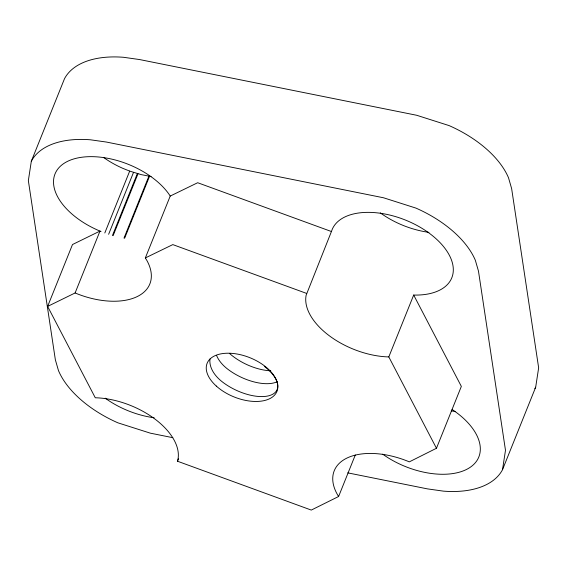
<?xml version="1.0" encoding="UTF-8"?>
<svg xmlns="http://www.w3.org/2000/svg" width="567" height="567" viewBox="0 0 567 567"><rect width="100%" height="100%" fill="white"/><g stroke="black" fill="none" stroke-linecap="round" stroke-linejoin="round"><path stroke-width="0.85" d="M347.741 472.857L427.405 488.874L443.465 491.142A91.386 51.363 21.9 0 0 502.511 469.696L535.68 387.19L538.65 367.82L511.64 188.62L508.528 177.825A91.386 51.363 21.9 0 0 449.128 125.605L416.688 115.271L139.595 59.556L123.535 57.288A91.386 51.363 21.9 0 0 64.489 78.735L31.32 161.234L28.35 180.611L55.36 359.811L58.472 370.598A91.386 51.363 21.9 0 0 117.872 422.819L150.312 433.153L172.822 437.681M502.511 469.696L505.488 450.318L478.477 271.125L475.359 260.331A91.386 51.363 21.9 0 0 415.965 208.11L383.526 197.777L106.433 142.055L90.373 139.787A91.386 51.363 21.9 0 0 31.32 161.234M388.806 356.912L386.637 356.849A64.503 36.26 21.9 0 1 306.13 295.265L331.553 231.216A64.503 36.26 21.9 0 1 430.523 234.164A64.503 36.26 21.9 0 1 415.2 295.081L413.683 295.038L388.806 356.912L436.462 448.27L409.303 461.871L407.928 461.283A64.503 36.26 21.9 0 0 347.11 457.987A64.503 36.26 21.9 0 0 337.599 494.892L338.605 496.508L311.283 510.08L177.485 461.226L177.896 459.688A64.503 36.26 21.9 0 0 97.885 397.864L95.277 397.765L47.621 306.414L72.498 244.533L99.983 231.081L101.032 231.52M75.113 292.955L99.983 231.081L97.921 230.209A64.503 36.26 21.9 0 1 67.473 161.397A64.503 36.26 21.9 0 1 169.455 194.885L170.213 196.069L145.336 257.942L146.484 259.792A64.503 36.26 21.9 0 1 136.973 296.697A64.503 36.26 21.9 0 1 76.155 293.401L75.113 292.955L47.621 306.414M104.81 232.98L129.687 171.099L141.204 174.622L151.091 176.55M108.63 234.299L133.507 172.418M137.349 173.594L112.479 235.468L113.116 235.652L137.994 173.778M148.88 176.217L124.01 238.09L124.641 238.197L149.518 176.316M177.485 461.226L178.47 458.781M338.605 496.508L355.296 454.989M436.462 448.27L461.34 386.396L413.683 295.038M170.213 196.069L197.677 182.723L331.475 231.542M145.336 257.942L172.807 244.604L306.605 293.415M428.943 232.385C411.486 229.883 394.611 223.15 380.273 212.873M129.687 171.099L122.791 168.335A64.503 36.26 21.9 0 1 103.506 157.413M535.68 387.19A91.386 51.363 21.9 0 1 534.887 388.608M452.083 409.494A64.503 36.26 21.9 0 1 469.561 467.725A64.503 36.26 21.9 0 1 382.675 454.16M154.16 417.766A64.503 36.26 21.9 0 1 105.214 398.176M455.067 411.458A64.503 36.26 21.9 0 1 451.254 410.82M216.573 355.495A37.124 23.835 18.1 0 0 227.53 369.004A37.124 17.634 25.2 0 0 277.079 381.775M270.735 370.783A37.124 17.634 25.2 0 1 232.711 356.111A37.124 23.835 18.1 0 1 229.472 353.361M264.335 366.332A37.124 17.634 25.2 0 1 270.636 395.199A37.124 17.634 25.2 0 1 222.349 381.896A37.124 23.835 18.1 0 1 209.988 358.968M216.282 386.042A37.628 21.149 21.9 0 0 276.441 392.484A37.628 21.149 21.9 0 0 233.406 353.503A37.628 21.149 21.9 0 0 216.282 386.042"/></g></svg>
